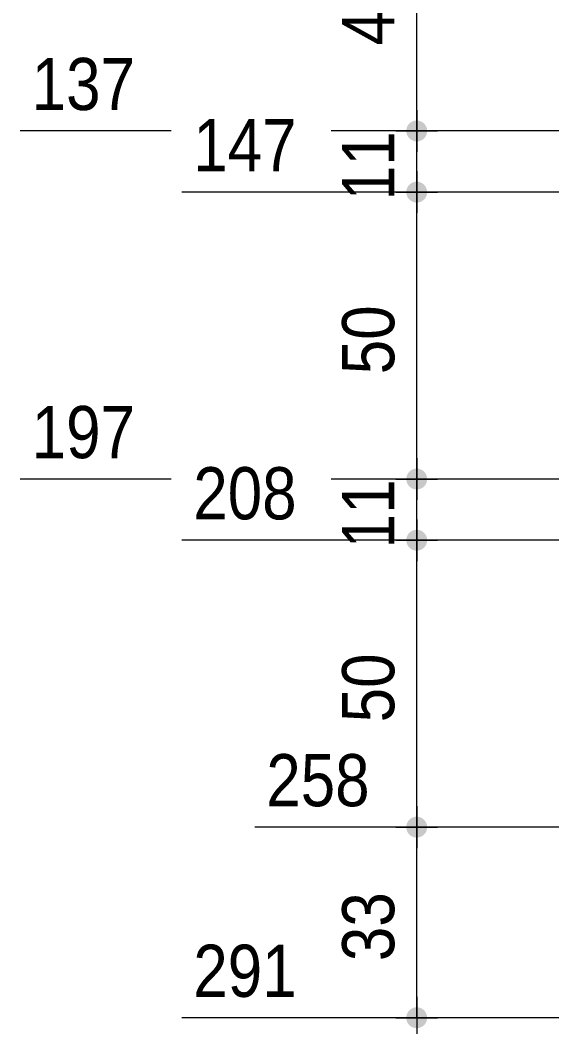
# Model space of a CAD drawing. Header units: millimetres. Extents: x 2 to 287, y 5 to 195.
# Drawn here: x 65.3 to 91.8, y 74.5 to 124.6 of the extents above; entities that cross this region are included whole.
import ezdxf

# ---------------------------------------------------------------- set-up
doc = ezdxf.new("R2010")
doc.units = ezdxf.units.MM
doc.layers.add('Cotation', color=7, linetype='Continuous', lineweight=0)
doc.styles.add('ARIAL', font='ARIAL.TTF')

# ---------------------------------------------------------------- blocks, each defined once
blk = doc.blocks.new('*A16')
at = {"layer": 'Cotation'}
for points in [[(85.024, 83.909), (84.999, 83.911), (84.973, 83.914), (84.948, 83.918), (84.923, 83.924), (84.899, 83.93), (84.875, 83.938), (84.851, 83.948), (84.827, 83.958), (84.805, 83.969), (84.782, 83.982), (84.761, 83.996), (84.74, 84.01), (84.72, 84.026), (84.701, 84.043), (84.682, 84.06), (84.664, 84.079), (84.648, 84.098), (84.632, 84.118), (84.617, 84.139), (84.604, 84.161), (84.591, 84.183), (84.58, 84.206), (84.569, 84.229), (84.56, 84.253), (84.552, 84.277), (84.545, 84.302), (84.54, 84.327), (84.535, 84.352), (84.532, 84.377), (84.53, 84.403), (84.53, 84.428), (84.53, 84.454), (84.532, 84.479), (84.535, 84.504), (84.54, 84.529), (84.545, 84.554), (84.552, 84.579), (84.56, 84.603), (84.569, 84.627), (84.58, 84.65), (84.591, 84.673), (84.604, 84.695), (84.617, 84.717), (84.632, 84.738), (84.648, 84.758), (84.664, 84.777), (84.682, 84.796), (84.701, 84.813), (84.72, 84.83), (84.74, 84.846), (84.761, 84.86), (84.782, 84.874), (84.805, 84.887), (84.827, 84.898), (84.851, 84.908), (84.875, 84.918), (84.899, 84.926), (84.923, 84.932), (84.948, 84.938), (84.973, 84.942), (84.999, 84.946), (85.024, 84.947), (85.05, 84.948), (85.075, 84.947), (85.101, 84.946), (85.126, 84.942), (85.151, 84.938), (85.176, 84.932), (85.201, 84.926), (85.225, 84.918), (85.249, 84.908), (85.272, 84.898), (85.295, 84.887), (85.317, 84.874), (85.339, 84.86), (85.36, 84.846), (85.38, 84.83), (85.399, 84.813), (85.417, 84.796), (85.435, 84.777), (85.452, 84.758), (85.467, 84.738), (85.482, 84.717), (85.496, 84.695), (85.508, 84.673), (85.52, 84.65), (85.53, 84.627), (85.539, 84.603), (85.547, 84.579), (85.554, 84.554), (85.56, 84.529), (85.564, 84.504), (85.567, 84.479), (85.569, 84.454), (85.57, 84.428), (85.569, 84.403), (85.567, 84.377), (85.564, 84.352), (85.56, 84.327), (85.554, 84.302), (85.547, 84.277), (85.539, 84.253), (85.53, 84.229), (85.52, 84.206), (85.508, 84.183), (85.496, 84.161), (85.482, 84.139), (85.467, 84.118), (85.452, 84.098), (85.435, 84.079), (85.417, 84.06), (85.399, 84.043), (85.38, 84.026), (85.36, 84.01), (85.339, 83.996), (85.317, 83.982), (85.295, 83.969), (85.272, 83.958), (85.249, 83.948), (85.225, 83.938), (85.201, 83.93), (85.176, 83.924), (85.151, 83.918), (85.126, 83.914), (85.101, 83.911), (85.075, 83.909), (85.05, 83.908)], [(85.024, 74.412), (84.999, 74.414), (84.973, 74.417), (84.948, 74.422), (84.923, 74.427), (84.899, 74.434), (84.875, 74.442), (84.851, 74.451), (84.827, 74.462), (84.805, 74.473), (84.782, 74.486), (84.761, 74.499), (84.74, 74.514), (84.72, 74.53), (84.701, 74.547), (84.682, 74.564), (84.664, 74.583), (84.648, 74.602), (84.632, 74.622), (84.617, 74.643), (84.604, 74.664), (84.591, 74.687), (84.58, 74.709), (84.569, 74.733), (84.56, 74.757), (84.552, 74.781), (84.545, 74.805), (84.54, 74.83), (84.535, 74.856), (84.532, 74.881), (84.53, 74.906), (84.53, 74.932), (84.53, 74.957), (84.532, 74.983), (84.535, 75.008), (84.54, 75.033), (84.545, 75.058), (84.552, 75.083), (84.56, 75.107), (84.569, 75.131), (84.58, 75.154), (84.591, 75.177), (84.604, 75.199), (84.617, 75.221), (84.632, 75.242), (84.648, 75.262), (84.664, 75.281), (84.682, 75.3), (84.701, 75.317), (84.72, 75.334), (84.74, 75.349), (84.761, 75.364), (84.782, 75.378), (84.805, 75.39), (84.827, 75.402), (84.851, 75.412), (84.875, 75.421), (84.899, 75.429), (84.923, 75.436), (84.948, 75.442), (84.973, 75.446), (84.999, 75.449), (85.024, 75.451), (85.05, 75.452), (85.075, 75.451), (85.101, 75.449), (85.126, 75.446), (85.151, 75.442), (85.176, 75.436), (85.201, 75.429), (85.225, 75.421), (85.249, 75.412), (85.272, 75.402), (85.295, 75.39), (85.317, 75.378), (85.339, 75.364), (85.36, 75.349), (85.38, 75.334), (85.399, 75.317), (85.417, 75.3), (85.435, 75.281), (85.452, 75.262), (85.467, 75.242), (85.482, 75.221), (85.496, 75.199), (85.508, 75.177), (85.52, 75.154), (85.53, 75.131), (85.539, 75.107), (85.547, 75.083), (85.554, 75.058), (85.56, 75.033), (85.564, 75.008), (85.567, 74.983), (85.569, 74.957), (85.57, 74.932), (85.569, 74.906), (85.567, 74.881), (85.564, 74.856), (85.56, 74.83), (85.554, 74.805), (85.547, 74.781), (85.539, 74.757), (85.53, 74.733), (85.52, 74.709), (85.508, 74.687), (85.496, 74.664), (85.482, 74.643), (85.467, 74.622), (85.452, 74.602), (85.435, 74.583), (85.417, 74.564), (85.399, 74.547), (85.38, 74.53), (85.36, 74.514), (85.339, 74.499), (85.317, 74.486), (85.295, 74.473), (85.272, 74.462), (85.249, 74.451), (85.225, 74.442), (85.201, 74.434), (85.176, 74.427), (85.151, 74.422), (85.126, 74.417), (85.101, 74.414), (85.075, 74.412), (85.05, 74.412)]]:
    blk.add_hatch(color=256, dxfattribs=at).paths.add_polyline_path(points, flags=17)
at = {"layer": 'Cotation', "linetype": 'Continuous', "lineweight": 0}
for p, q in [((85.05, 85.468), (85.05, 83.388)), ((85.05, 84.428), (85.05, 85.468)), ((114.813, 84.428), (76.971, 84.428)), ((84.01, 84.428), (86.09, 84.428)), ((85.05, 74.932), (85.05, 84.428)), ((85.05, 75.972), (85.05, 73.892)), ((110.818, 74.932), (73.331, 74.932)), ((84.01, 74.932), (86.09, 74.932)), ((85.05, 74.932), (85.05, 73.892))]:
    blk.add_line(p, q, dxfattribs=at)
at = {"layer": 'Cotation'}
for p in [(85.05, 84.428), (85.05, 74.932)]:
    blk.add_point(p, dxfattribs=at)
at = {"layer": 'Cotation', "style": 'ARIAL', "width": 0.85}
for s, p in [('258', (77.548, 85.468)), ('291', (73.908, 75.972))]:
    blk.add_text(s, height=2.6, dxfattribs=at).set_placement(p)
blk.add_text('33', height=2.6, rotation=90.0002, dxfattribs=at).set_placement((83.93, 77.752))
blk = doc.blocks.new('*A17')
at = {"layer": 'Cotation'}
for points in [[(85.024, 98.205), (84.999, 98.207), (84.973, 98.21), (84.948, 98.214), (84.923, 98.22), (84.899, 98.227), (84.875, 98.235), (84.851, 98.244), (84.827, 98.254), (84.805, 98.266), (84.782, 98.278), (84.761, 98.292), (84.74, 98.306), (84.72, 98.322), (84.701, 98.339), (84.682, 98.356), (84.664, 98.375), (84.648, 98.394), (84.632, 98.414), (84.617, 98.435), (84.604, 98.457), (84.591, 98.479), (84.58, 98.502), (84.569, 98.525), (84.56, 98.549), (84.552, 98.573), (84.545, 98.598), (84.54, 98.623), (84.535, 98.648), (84.532, 98.673), (84.53, 98.699), (84.53, 98.724), (84.53, 98.75), (84.532, 98.775), (84.535, 98.8), (84.54, 98.826), (84.545, 98.85), (84.552, 98.875), (84.56, 98.899), (84.569, 98.923), (84.58, 98.946), (84.591, 98.969), (84.604, 98.991), (84.617, 99.013), (84.632, 99.034), (84.648, 99.054), (84.664, 99.073), (84.682, 99.092), (84.701, 99.109), (84.72, 99.126), (84.74, 99.142), (84.761, 99.156), (84.782, 99.17), (84.805, 99.183), (84.827, 99.194), (84.851, 99.205), (84.875, 99.214), (84.899, 99.222), (84.923, 99.229), (84.948, 99.234), (84.973, 99.238), (84.999, 99.242), (85.024, 99.243), (85.05, 99.244), (85.075, 99.243), (85.101, 99.242), (85.126, 99.238), (85.151, 99.234), (85.176, 99.229), (85.201, 99.222), (85.225, 99.214), (85.249, 99.205), (85.272, 99.194), (85.295, 99.183), (85.317, 99.17), (85.339, 99.156), (85.36, 99.142), (85.38, 99.126), (85.399, 99.109), (85.417, 99.092), (85.435, 99.073), (85.452, 99.054), (85.467, 99.034), (85.482, 99.013), (85.496, 98.991), (85.508, 98.969), (85.52, 98.946), (85.53, 98.923), (85.539, 98.899), (85.547, 98.875), (85.554, 98.85), (85.56, 98.826), (85.564, 98.8), (85.567, 98.775), (85.569, 98.75), (85.57, 98.724), (85.569, 98.699), (85.567, 98.673), (85.564, 98.648), (85.56, 98.623), (85.554, 98.598), (85.547, 98.573), (85.539, 98.549), (85.53, 98.525), (85.52, 98.502), (85.508, 98.479), (85.496, 98.457), (85.482, 98.435), (85.467, 98.414), (85.452, 98.394), (85.435, 98.375), (85.417, 98.356), (85.399, 98.339), (85.38, 98.322), (85.36, 98.306), (85.339, 98.292), (85.317, 98.278), (85.295, 98.266), (85.272, 98.254), (85.249, 98.244), (85.225, 98.235), (85.201, 98.227), (85.176, 98.22), (85.151, 98.214), (85.126, 98.21), (85.101, 98.207), (85.075, 98.205), (85.05, 98.204)], [(85.024, 83.909), (84.999, 83.911), (84.973, 83.914), (84.948, 83.918), (84.923, 83.924), (84.899, 83.93), (84.875, 83.938), (84.851, 83.948), (84.827, 83.958), (84.805, 83.969), (84.782, 83.982), (84.761, 83.996), (84.74, 84.01), (84.72, 84.026), (84.701, 84.043), (84.682, 84.06), (84.664, 84.079), (84.648, 84.098), (84.632, 84.118), (84.617, 84.139), (84.604, 84.161), (84.591, 84.183), (84.58, 84.206), (84.569, 84.229), (84.56, 84.253), (84.552, 84.277), (84.545, 84.302), (84.54, 84.327), (84.535, 84.352), (84.532, 84.377), (84.53, 84.403), (84.53, 84.428), (84.53, 84.454), (84.532, 84.479), (84.535, 84.504), (84.54, 84.529), (84.545, 84.554), (84.552, 84.579), (84.56, 84.603), (84.569, 84.627), (84.58, 84.65), (84.591, 84.673), (84.604, 84.695), (84.617, 84.717), (84.632, 84.738), (84.648, 84.758), (84.664, 84.777), (84.682, 84.796), (84.701, 84.813), (84.72, 84.83), (84.74, 84.846), (84.761, 84.86), (84.782, 84.874), (84.805, 84.887), (84.827, 84.898), (84.851, 84.908), (84.875, 84.918), (84.899, 84.926), (84.923, 84.932), (84.948, 84.938), (84.973, 84.942), (84.999, 84.946), (85.024, 84.947), (85.05, 84.948), (85.075, 84.947), (85.101, 84.946), (85.126, 84.942), (85.151, 84.938), (85.176, 84.932), (85.201, 84.926), (85.225, 84.918), (85.249, 84.908), (85.272, 84.898), (85.295, 84.887), (85.317, 84.874), (85.339, 84.86), (85.36, 84.846), (85.38, 84.83), (85.399, 84.813), (85.417, 84.796), (85.435, 84.777), (85.452, 84.758), (85.467, 84.738), (85.482, 84.717), (85.496, 84.695), (85.508, 84.673), (85.52, 84.65), (85.53, 84.627), (85.539, 84.603), (85.547, 84.579), (85.554, 84.554), (85.56, 84.529), (85.564, 84.504), (85.567, 84.479), (85.569, 84.454), (85.57, 84.428), (85.569, 84.403), (85.567, 84.377), (85.564, 84.352), (85.56, 84.327), (85.554, 84.302), (85.547, 84.277), (85.539, 84.253), (85.53, 84.229), (85.52, 84.206), (85.508, 84.183), (85.496, 84.161), (85.482, 84.139), (85.467, 84.118), (85.452, 84.098), (85.435, 84.079), (85.417, 84.06), (85.399, 84.043), (85.38, 84.026), (85.36, 84.01), (85.339, 83.996), (85.317, 83.982), (85.295, 83.969), (85.272, 83.958), (85.249, 83.948), (85.225, 83.938), (85.201, 83.93), (85.176, 83.924), (85.151, 83.918), (85.126, 83.914), (85.101, 83.911), (85.075, 83.909), (85.05, 83.908)]]:
    blk.add_hatch(color=256, dxfattribs=at).paths.add_polyline_path(points, flags=17)
at = {"layer": 'Cotation', "linetype": 'Continuous', "lineweight": 0}
for p, q in [((85.05, 99.764), (85.05, 97.684)), ((85.05, 98.724), (85.05, 99.764)), ((80.81, 98.724), (73.331, 98.724)), ((105.352, 98.724), (84.45, 98.724)), ((84.45, 98.724), (86.09, 98.724)), ((85.05, 84.428), (85.05, 98.724)), ((85.05, 85.468), (85.05, 83.388)), ((114.813, 84.428), (76.971, 84.428)), ((84.01, 84.428), (86.09, 84.428)), ((85.05, 84.428), (85.05, 83.388))]:
    blk.add_line(p, q, dxfattribs=at)
at = {"layer": 'Cotation'}
for p in [(85.05, 98.724), (85.05, 84.428)]:
    blk.add_point(p, dxfattribs=at)
at = {"layer": 'Cotation', "style": 'ARIAL', "width": 0.85}
blk.add_text('208', height=2.6, dxfattribs=at).set_placement((73.908, 99.764))
blk.add_text('50', height=2.6, rotation=90.0002, dxfattribs=at).set_placement((83.93, 89.648))
blk = doc.blocks.new('*A18')
at = {"layer": 'Cotation'}
for points in [[(85.024, 101.253), (84.999, 101.255), (84.973, 101.258), (84.948, 101.262), (84.923, 101.268), (84.899, 101.275), (84.875, 101.283), (84.851, 101.292), (84.827, 101.302), (84.805, 101.314), (84.782, 101.326), (84.761, 101.34), (84.74, 101.354), (84.72, 101.37), (84.701, 101.387), (84.682, 101.404), (84.664, 101.423), (84.648, 101.442), (84.632, 101.462), (84.617, 101.483), (84.604, 101.505), (84.591, 101.527), (84.58, 101.55), (84.569, 101.573), (84.56, 101.597), (84.552, 101.621), (84.545, 101.646), (84.54, 101.671), (84.535, 101.696), (84.532, 101.721), (84.53, 101.747), (84.53, 101.772), (84.53, 101.798), (84.532, 101.823), (84.535, 101.848), (84.54, 101.874), (84.545, 101.898), (84.552, 101.923), (84.56, 101.947), (84.569, 101.971), (84.58, 101.994), (84.591, 102.017), (84.604, 102.039), (84.617, 102.061), (84.632, 102.082), (84.648, 102.102), (84.664, 102.121), (84.682, 102.14), (84.701, 102.157), (84.72, 102.174), (84.74, 102.19), (84.761, 102.205), (84.782, 102.218), (84.805, 102.231), (84.827, 102.242), (84.851, 102.253), (84.875, 102.262), (84.899, 102.27), (84.923, 102.277), (84.948, 102.282), (84.973, 102.287), (84.999, 102.29), (85.024, 102.292), (85.05, 102.292), (85.075, 102.292), (85.101, 102.29), (85.126, 102.287), (85.151, 102.282), (85.176, 102.277), (85.201, 102.27), (85.225, 102.262), (85.249, 102.253), (85.272, 102.242), (85.295, 102.231), (85.317, 102.218), (85.339, 102.205), (85.36, 102.19), (85.38, 102.174), (85.399, 102.157), (85.417, 102.14), (85.435, 102.121), (85.452, 102.102), (85.467, 102.082), (85.482, 102.061), (85.496, 102.039), (85.508, 102.017), (85.52, 101.994), (85.53, 101.971), (85.539, 101.947), (85.547, 101.923), (85.554, 101.898), (85.56, 101.874), (85.564, 101.848), (85.567, 101.823), (85.569, 101.798), (85.57, 101.772), (85.569, 101.747), (85.567, 101.721), (85.564, 101.696), (85.56, 101.671), (85.554, 101.646), (85.547, 101.621), (85.539, 101.597), (85.53, 101.573), (85.52, 101.55), (85.508, 101.527), (85.496, 101.505), (85.482, 101.483), (85.467, 101.462), (85.452, 101.442), (85.435, 101.423), (85.417, 101.404), (85.399, 101.387), (85.38, 101.37), (85.36, 101.354), (85.339, 101.34), (85.317, 101.326), (85.295, 101.314), (85.272, 101.302), (85.249, 101.292), (85.225, 101.283), (85.201, 101.275), (85.176, 101.268), (85.151, 101.262), (85.126, 101.258), (85.101, 101.255), (85.075, 101.253), (85.05, 101.252)], [(85.024, 98.205), (84.999, 98.207), (84.973, 98.21), (84.948, 98.214), (84.923, 98.22), (84.899, 98.227), (84.875, 98.235), (84.851, 98.244), (84.827, 98.254), (84.805, 98.266), (84.782, 98.278), (84.761, 98.292), (84.74, 98.306), (84.72, 98.322), (84.701, 98.339), (84.682, 98.356), (84.664, 98.375), (84.648, 98.394), (84.632, 98.414), (84.617, 98.435), (84.604, 98.457), (84.591, 98.479), (84.58, 98.502), (84.569, 98.525), (84.56, 98.549), (84.552, 98.573), (84.545, 98.598), (84.54, 98.623), (84.535, 98.648), (84.532, 98.673), (84.53, 98.699), (84.53, 98.724), (84.53, 98.75), (84.532, 98.775), (84.535, 98.8), (84.54, 98.826), (84.545, 98.85), (84.552, 98.875), (84.56, 98.899), (84.569, 98.923), (84.58, 98.946), (84.591, 98.969), (84.604, 98.991), (84.617, 99.013), (84.632, 99.034), (84.648, 99.054), (84.664, 99.073), (84.682, 99.092), (84.701, 99.109), (84.72, 99.126), (84.74, 99.142), (84.761, 99.156), (84.782, 99.17), (84.805, 99.183), (84.827, 99.194), (84.851, 99.205), (84.875, 99.214), (84.899, 99.222), (84.923, 99.229), (84.948, 99.234), (84.973, 99.238), (84.999, 99.242), (85.024, 99.243), (85.05, 99.244), (85.075, 99.243), (85.101, 99.242), (85.126, 99.238), (85.151, 99.234), (85.176, 99.229), (85.201, 99.222), (85.225, 99.214), (85.249, 99.205), (85.272, 99.194), (85.295, 99.183), (85.317, 99.17), (85.339, 99.156), (85.36, 99.142), (85.38, 99.126), (85.399, 99.109), (85.417, 99.092), (85.435, 99.073), (85.452, 99.054), (85.467, 99.034), (85.482, 99.013), (85.496, 98.991), (85.508, 98.969), (85.52, 98.946), (85.53, 98.923), (85.539, 98.899), (85.547, 98.875), (85.554, 98.85), (85.56, 98.826), (85.564, 98.8), (85.567, 98.775), (85.569, 98.75), (85.57, 98.724), (85.569, 98.699), (85.567, 98.673), (85.564, 98.648), (85.56, 98.623), (85.554, 98.598), (85.547, 98.573), (85.539, 98.549), (85.53, 98.525), (85.52, 98.502), (85.508, 98.479), (85.496, 98.457), (85.482, 98.435), (85.467, 98.414), (85.452, 98.394), (85.435, 98.375), (85.417, 98.356), (85.399, 98.339), (85.38, 98.322), (85.36, 98.306), (85.339, 98.292), (85.317, 98.278), (85.295, 98.266), (85.272, 98.254), (85.249, 98.244), (85.225, 98.235), (85.201, 98.227), (85.176, 98.22), (85.151, 98.214), (85.126, 98.21), (85.101, 98.207), (85.075, 98.205), (85.05, 98.204)]]:
    blk.add_hatch(color=256, dxfattribs=at).paths.add_polyline_path(points, flags=17)
at = {"layer": 'Cotation', "linetype": 'Continuous', "lineweight": 0}
for p, q in [((85.05, 102.812), (85.05, 100.732)), ((85.05, 101.772), (85.05, 102.812)), ((72.811, 101.772), (65.271, 101.772)), ((141.022, 101.772), (80.79, 101.772)), ((84.01, 101.772), (86.09, 101.772)), ((85.05, 98.724), (85.05, 101.772)), ((85.05, 99.764), (85.05, 97.684)), ((105.352, 98.724), (73.331, 98.724)), ((84.01, 98.724), (86.09, 98.724)), ((85.05, 98.724), (85.05, 97.684))]:
    blk.add_line(p, q, dxfattribs=at)
at = {"layer": 'Cotation'}
for p in [(85.05, 101.772), (85.05, 98.724)]:
    blk.add_point(p, dxfattribs=at)
at = {"layer": 'Cotation', "style": 'ARIAL', "width": 0.85}
blk.add_text('197', height=2.6, dxfattribs=at).set_placement((65.848, 102.812))
blk.add_text('11', height=2.6, rotation=90.0002, dxfattribs=at).set_placement((83.93, 98.32))
blk = doc.blocks.new('*A19')
at = {"layer": 'Cotation'}
for points in [[(85.024, 115.549), (84.999, 115.551), (84.973, 115.554), (84.948, 115.558), (84.923, 115.564), (84.899, 115.571), (84.875, 115.579), (84.851, 115.588), (84.827, 115.598), (84.805, 115.61), (84.782, 115.622), (84.761, 115.636), (84.74, 115.651), (84.72, 115.666), (84.701, 115.683), (84.682, 115.701), (84.664, 115.719), (84.648, 115.738), (84.632, 115.758), (84.617, 115.779), (84.604, 115.801), (84.591, 115.823), (84.58, 115.846), (84.569, 115.869), (84.56, 115.893), (84.552, 115.917), (84.545, 115.942), (84.54, 115.967), (84.535, 115.992), (84.532, 116.017), (84.53, 116.043), (84.53, 116.068), (84.53, 116.094), (84.532, 116.119), (84.535, 116.145), (84.54, 116.17), (84.545, 116.195), (84.552, 116.219), (84.56, 116.243), (84.569, 116.267), (84.58, 116.291), (84.591, 116.313), (84.604, 116.336), (84.617, 116.357), (84.632, 116.378), (84.648, 116.398), (84.664, 116.417), (84.682, 116.436), (84.701, 116.454), (84.72, 116.47), (84.74, 116.486), (84.761, 116.501), (84.782, 116.514), (84.805, 116.527), (84.827, 116.538), (84.851, 116.549), (84.875, 116.558), (84.899, 116.566), (84.923, 116.573), (84.948, 116.578), (84.973, 116.583), (84.999, 116.586), (85.024, 116.588), (85.05, 116.588), (85.075, 116.588), (85.101, 116.586), (85.126, 116.583), (85.151, 116.578), (85.176, 116.573), (85.201, 116.566), (85.225, 116.558), (85.249, 116.549), (85.272, 116.538), (85.295, 116.527), (85.317, 116.514), (85.339, 116.501), (85.36, 116.486), (85.38, 116.47), (85.399, 116.454), (85.417, 116.436), (85.435, 116.417), (85.452, 116.398), (85.467, 116.378), (85.482, 116.357), (85.496, 116.336), (85.508, 116.313), (85.52, 116.291), (85.53, 116.267), (85.539, 116.243), (85.547, 116.219), (85.554, 116.195), (85.56, 116.17), (85.564, 116.145), (85.567, 116.119), (85.569, 116.094), (85.57, 116.068), (85.569, 116.043), (85.567, 116.017), (85.564, 115.992), (85.56, 115.967), (85.554, 115.942), (85.547, 115.917), (85.539, 115.893), (85.53, 115.869), (85.52, 115.846), (85.508, 115.823), (85.496, 115.801), (85.482, 115.779), (85.467, 115.758), (85.452, 115.738), (85.435, 115.719), (85.417, 115.701), (85.399, 115.683), (85.38, 115.666), (85.36, 115.651), (85.339, 115.636), (85.317, 115.622), (85.295, 115.61), (85.272, 115.598), (85.249, 115.588), (85.225, 115.579), (85.201, 115.571), (85.176, 115.564), (85.151, 115.558), (85.126, 115.554), (85.101, 115.551), (85.075, 115.549), (85.05, 115.548)], [(85.024, 101.253), (84.999, 101.255), (84.973, 101.258), (84.948, 101.262), (84.923, 101.268), (84.899, 101.275), (84.875, 101.283), (84.851, 101.292), (84.827, 101.302), (84.805, 101.314), (84.782, 101.326), (84.761, 101.34), (84.74, 101.354), (84.72, 101.37), (84.701, 101.387), (84.682, 101.404), (84.664, 101.423), (84.648, 101.442), (84.632, 101.462), (84.617, 101.483), (84.604, 101.505), (84.591, 101.527), (84.58, 101.55), (84.569, 101.573), (84.56, 101.597), (84.552, 101.621), (84.545, 101.646), (84.54, 101.671), (84.535, 101.696), (84.532, 101.721), (84.53, 101.747), (84.53, 101.772), (84.53, 101.798), (84.532, 101.823), (84.535, 101.848), (84.54, 101.874), (84.545, 101.898), (84.552, 101.923), (84.56, 101.947), (84.569, 101.971), (84.58, 101.994), (84.591, 102.017), (84.604, 102.039), (84.617, 102.061), (84.632, 102.082), (84.648, 102.102), (84.664, 102.121), (84.682, 102.14), (84.701, 102.157), (84.72, 102.174), (84.74, 102.19), (84.761, 102.205), (84.782, 102.218), (84.805, 102.231), (84.827, 102.242), (84.851, 102.253), (84.875, 102.262), (84.899, 102.27), (84.923, 102.277), (84.948, 102.282), (84.973, 102.287), (84.999, 102.29), (85.024, 102.292), (85.05, 102.292), (85.075, 102.292), (85.101, 102.29), (85.126, 102.287), (85.151, 102.282), (85.176, 102.277), (85.201, 102.27), (85.225, 102.262), (85.249, 102.253), (85.272, 102.242), (85.295, 102.231), (85.317, 102.218), (85.339, 102.205), (85.36, 102.19), (85.38, 102.174), (85.399, 102.157), (85.417, 102.14), (85.435, 102.121), (85.452, 102.102), (85.467, 102.082), (85.482, 102.061), (85.496, 102.039), (85.508, 102.017), (85.52, 101.994), (85.53, 101.971), (85.539, 101.947), (85.547, 101.923), (85.554, 101.898), (85.56, 101.874), (85.564, 101.848), (85.567, 101.823), (85.569, 101.798), (85.57, 101.772), (85.569, 101.747), (85.567, 101.721), (85.564, 101.696), (85.56, 101.671), (85.554, 101.646), (85.547, 101.621), (85.539, 101.597), (85.53, 101.573), (85.52, 101.55), (85.508, 101.527), (85.496, 101.505), (85.482, 101.483), (85.467, 101.462), (85.452, 101.442), (85.435, 101.423), (85.417, 101.404), (85.399, 101.387), (85.38, 101.37), (85.36, 101.354), (85.339, 101.34), (85.317, 101.326), (85.295, 101.314), (85.272, 101.302), (85.249, 101.292), (85.225, 101.283), (85.201, 101.275), (85.176, 101.268), (85.151, 101.262), (85.126, 101.258), (85.101, 101.255), (85.075, 101.253), (85.05, 101.252)]]:
    blk.add_hatch(color=256, dxfattribs=at).paths.add_polyline_path(points, flags=17)
at = {"layer": 'Cotation', "linetype": 'Continuous', "lineweight": 0}
for p, q in [((85.05, 117.108), (85.05, 115.028)), ((85.05, 116.068), (85.05, 117.108)), ((80.81, 116.068), (73.331, 116.068)), ((131.562, 116.068), (84.45, 116.068)), ((84.45, 116.068), (86.09, 116.068)), ((85.05, 101.772), (85.05, 116.068)), ((85.05, 102.812), (85.05, 100.732)), ((72.811, 101.772), (65.271, 101.772)), ((80.81, 101.772), (80.79, 101.772)), ((141.022, 101.772), (84.45, 101.772)), ((84.45, 101.772), (86.09, 101.772)), ((85.05, 101.772), (85.05, 100.732))]:
    blk.add_line(p, q, dxfattribs=at)
at = {"layer": 'Cotation'}
for p in [(85.05, 116.068), (85.05, 101.772)]:
    blk.add_point(p, dxfattribs=at)
at = {"layer": 'Cotation', "style": 'ARIAL', "width": 0.85}
blk.add_text('147', height=2.6, dxfattribs=at).set_placement((73.908, 117.108))
blk.add_text('50', height=2.6, rotation=90.0002, dxfattribs=at).set_placement((83.93, 106.992))
blk = doc.blocks.new('*A20')
at = {"layer": 'Cotation'}
for points in [[(85.024, 118.597), (84.999, 118.599), (84.973, 118.602), (84.948, 118.606), (84.923, 118.612), (84.899, 118.619), (84.875, 118.627), (84.851, 118.636), (84.827, 118.646), (84.805, 118.658), (84.782, 118.67), (84.761, 118.684), (84.74, 118.699), (84.72, 118.714), (84.701, 118.731), (84.682, 118.749), (84.664, 118.767), (84.648, 118.786), (84.632, 118.806), (84.617, 118.827), (84.604, 118.849), (84.591, 118.871), (84.58, 118.894), (84.569, 118.917), (84.56, 118.941), (84.552, 118.965), (84.545, 118.99), (84.54, 119.015), (84.535, 119.04), (84.532, 119.065), (84.53, 119.091), (84.53, 119.116), (84.53, 119.142), (84.532, 119.167), (84.535, 119.193), (84.54, 119.218), (84.545, 119.243), (84.552, 119.267), (84.56, 119.291), (84.569, 119.315), (84.58, 119.339), (84.591, 119.361), (84.604, 119.384), (84.617, 119.405), (84.632, 119.426), (84.648, 119.446), (84.664, 119.465), (84.682, 119.484), (84.701, 119.502), (84.72, 119.518), (84.74, 119.534), (84.761, 119.549), (84.782, 119.562), (84.805, 119.575), (84.827, 119.586), (84.851, 119.597), (84.875, 119.606), (84.899, 119.614), (84.923, 119.621), (84.948, 119.626), (84.973, 119.631), (84.999, 119.634), (85.024, 119.636), (85.05, 119.636), (85.075, 119.636), (85.101, 119.634), (85.126, 119.631), (85.151, 119.626), (85.176, 119.621), (85.201, 119.614), (85.225, 119.606), (85.249, 119.597), (85.272, 119.586), (85.295, 119.575), (85.317, 119.562), (85.339, 119.549), (85.36, 119.534), (85.38, 119.518), (85.399, 119.502), (85.417, 119.484), (85.435, 119.465), (85.452, 119.446), (85.467, 119.426), (85.482, 119.405), (85.496, 119.384), (85.508, 119.361), (85.52, 119.339), (85.53, 119.315), (85.539, 119.291), (85.547, 119.267), (85.554, 119.243), (85.56, 119.218), (85.564, 119.193), (85.567, 119.167), (85.569, 119.142), (85.57, 119.116), (85.569, 119.091), (85.567, 119.065), (85.564, 119.04), (85.56, 119.015), (85.554, 118.99), (85.547, 118.965), (85.539, 118.941), (85.53, 118.917), (85.52, 118.894), (85.508, 118.871), (85.496, 118.849), (85.482, 118.827), (85.467, 118.806), (85.452, 118.786), (85.435, 118.767), (85.417, 118.749), (85.399, 118.731), (85.38, 118.714), (85.36, 118.699), (85.339, 118.684), (85.317, 118.67), (85.295, 118.658), (85.272, 118.646), (85.249, 118.636), (85.225, 118.627), (85.201, 118.619), (85.176, 118.612), (85.151, 118.606), (85.126, 118.602), (85.101, 118.599), (85.075, 118.597), (85.05, 118.596)], [(85.024, 115.549), (84.999, 115.551), (84.973, 115.554), (84.948, 115.558), (84.923, 115.564), (84.899, 115.571), (84.875, 115.579), (84.851, 115.588), (84.827, 115.598), (84.805, 115.61), (84.782, 115.622), (84.761, 115.636), (84.74, 115.651), (84.72, 115.666), (84.701, 115.683), (84.682, 115.701), (84.664, 115.719), (84.648, 115.738), (84.632, 115.758), (84.617, 115.779), (84.604, 115.801), (84.591, 115.823), (84.58, 115.846), (84.569, 115.869), (84.56, 115.893), (84.552, 115.917), (84.545, 115.942), (84.54, 115.967), (84.535, 115.992), (84.532, 116.017), (84.53, 116.043), (84.53, 116.068), (84.53, 116.094), (84.532, 116.119), (84.535, 116.145), (84.54, 116.17), (84.545, 116.195), (84.552, 116.219), (84.56, 116.243), (84.569, 116.267), (84.58, 116.291), (84.591, 116.313), (84.604, 116.336), (84.617, 116.357), (84.632, 116.378), (84.648, 116.398), (84.664, 116.417), (84.682, 116.436), (84.701, 116.454), (84.72, 116.47), (84.74, 116.486), (84.761, 116.501), (84.782, 116.514), (84.805, 116.527), (84.827, 116.538), (84.851, 116.549), (84.875, 116.558), (84.899, 116.566), (84.923, 116.573), (84.948, 116.578), (84.973, 116.583), (84.999, 116.586), (85.024, 116.588), (85.05, 116.588), (85.075, 116.588), (85.101, 116.586), (85.126, 116.583), (85.151, 116.578), (85.176, 116.573), (85.201, 116.566), (85.225, 116.558), (85.249, 116.549), (85.272, 116.538), (85.295, 116.527), (85.317, 116.514), (85.339, 116.501), (85.36, 116.486), (85.38, 116.47), (85.399, 116.454), (85.417, 116.436), (85.435, 116.417), (85.452, 116.398), (85.467, 116.378), (85.482, 116.357), (85.496, 116.336), (85.508, 116.313), (85.52, 116.291), (85.53, 116.267), (85.539, 116.243), (85.547, 116.219), (85.554, 116.195), (85.56, 116.17), (85.564, 116.145), (85.567, 116.119), (85.569, 116.094), (85.57, 116.068), (85.569, 116.043), (85.567, 116.017), (85.564, 115.992), (85.56, 115.967), (85.554, 115.942), (85.547, 115.917), (85.539, 115.893), (85.53, 115.869), (85.52, 115.846), (85.508, 115.823), (85.496, 115.801), (85.482, 115.779), (85.467, 115.758), (85.452, 115.738), (85.435, 115.719), (85.417, 115.701), (85.399, 115.683), (85.38, 115.666), (85.36, 115.651), (85.339, 115.636), (85.317, 115.622), (85.295, 115.61), (85.272, 115.598), (85.249, 115.588), (85.225, 115.579), (85.201, 115.571), (85.176, 115.564), (85.151, 115.558), (85.126, 115.554), (85.101, 115.551), (85.075, 115.549), (85.05, 115.548)]]:
    blk.add_hatch(color=256, dxfattribs=at).paths.add_polyline_path(points, flags=17)
at = {"layer": 'Cotation', "linetype": 'Continuous', "lineweight": 0}
for p, q in [((85.05, 120.156), (85.05, 118.076)), ((85.05, 119.116), (85.05, 120.156)), ((72.811, 119.116), (65.271, 119.116)), ((167.232, 119.116), (80.79, 119.116)), ((84.01, 119.116), (86.09, 119.116)), ((85.05, 116.068), (85.05, 119.116)), ((85.05, 117.108), (85.05, 115.028)), ((131.562, 116.068), (73.331, 116.068)), ((84.01, 116.068), (86.09, 116.068)), ((85.05, 116.068), (85.05, 115.028))]:
    blk.add_line(p, q, dxfattribs=at)
at = {"layer": 'Cotation'}
for p in [(85.05, 119.116), (85.05, 116.068)]:
    blk.add_point(p, dxfattribs=at)
at = {"layer": 'Cotation', "style": 'ARIAL', "width": 0.85}
blk.add_text('137', height=2.6, dxfattribs=at).set_placement((65.848, 120.156))
blk.add_text('11', height=2.6, rotation=90.0002, dxfattribs=at).set_placement((83.93, 115.664))
blk = doc.blocks.new('*A21')
at = {"layer": 'Cotation'}
blk.add_hatch(color=256, dxfattribs=at).paths.add_polyline_path([(85.024, 118.597), (84.999, 118.599), (84.973, 118.602), (84.948, 118.606), (84.923, 118.612), (84.899, 118.619), (84.875, 118.627), (84.851, 118.636), (84.827, 118.646), (84.805, 118.658), (84.782, 118.67), (84.761, 118.684), (84.74, 118.699), (84.72, 118.714), (84.701, 118.731), (84.682, 118.749), (84.664, 118.767), (84.648, 118.786), (84.632, 118.806), (84.617, 118.827), (84.604, 118.849), (84.591, 118.871), (84.58, 118.894), (84.569, 118.917), (84.56, 118.941), (84.552, 118.965), (84.545, 118.99), (84.54, 119.015), (84.535, 119.04), (84.532, 119.065), (84.53, 119.091), (84.53, 119.116), (84.53, 119.142), (84.532, 119.167), (84.535, 119.193), (84.54, 119.218), (84.545, 119.243), (84.552, 119.267), (84.56, 119.291), (84.569, 119.315), (84.58, 119.339), (84.591, 119.361), (84.604, 119.384), (84.617, 119.405), (84.632, 119.426), (84.648, 119.446), (84.664, 119.465), (84.682, 119.484), (84.701, 119.502), (84.72, 119.518), (84.74, 119.534), (84.761, 119.549), (84.782, 119.562), (84.805, 119.575), (84.827, 119.586), (84.851, 119.597), (84.875, 119.606), (84.899, 119.614), (84.923, 119.621), (84.948, 119.626), (84.973, 119.631), (84.999, 119.634), (85.024, 119.636), (85.05, 119.636), (85.075, 119.636), (85.101, 119.634), (85.126, 119.631), (85.151, 119.626), (85.176, 119.621), (85.201, 119.614), (85.225, 119.606), (85.249, 119.597), (85.272, 119.586), (85.295, 119.575), (85.317, 119.562), (85.339, 119.549), (85.36, 119.534), (85.38, 119.518), (85.399, 119.502), (85.417, 119.484), (85.435, 119.465), (85.452, 119.446), (85.467, 119.426), (85.482, 119.405), (85.496, 119.384), (85.508, 119.361), (85.52, 119.339), (85.53, 119.315), (85.539, 119.291), (85.547, 119.267), (85.554, 119.243), (85.56, 119.218), (85.564, 119.193), (85.567, 119.167), (85.569, 119.142), (85.57, 119.116), (85.569, 119.091), (85.567, 119.065), (85.564, 119.04), (85.56, 119.015), (85.554, 118.99), (85.547, 118.965), (85.539, 118.941), (85.53, 118.917), (85.52, 118.894), (85.508, 118.871), (85.496, 118.849), (85.482, 118.827), (85.467, 118.806), (85.452, 118.786), (85.435, 118.767), (85.417, 118.749), (85.399, 118.731), (85.38, 118.714), (85.36, 118.699), (85.339, 118.684), (85.317, 118.67), (85.295, 118.658), (85.272, 118.646), (85.249, 118.636), (85.225, 118.627), (85.201, 118.619), (85.176, 118.612), (85.151, 118.606), (85.126, 118.602), (85.101, 118.599), (85.075, 118.597), (85.05, 118.596)], flags=17)
at = {"layer": 'Cotation', "linetype": 'Continuous', "lineweight": 0}
for p, q in [((85.05, 119.116), (85.05, 131.506)), ((85.05, 120.156), (85.05, 118.076)), ((72.811, 119.116), (65.271, 119.116)), ((80.81, 119.116), (80.79, 119.116)), ((167.232, 119.116), (84.45, 119.116)), ((84.45, 119.116), (86.09, 119.116)), ((85.05, 119.116), (85.05, 118.076))]:
    blk.add_line(p, q, dxfattribs=at)
at = {"layer": 'Cotation'}
blk.add_point((85.05, 119.116), dxfattribs=at)
at = {"layer": 'Cotation', "style": 'ARIAL', "width": 0.85}
blk.add_text('43', height=2.6, rotation=90.0002, dxfattribs=at).set_placement((83.93, 123.382))

msp = doc.modelspace()

# ---------------------------------------------------------------- block references
at = {"lineweight": 0}
for name in ['*A21', '*A20', '*A19', '*A18', '*A17', '*A16']:
    msp.add_blockref(name, (0, 0), dxfattribs=at)

doc.saveas('drawing.dxf')
